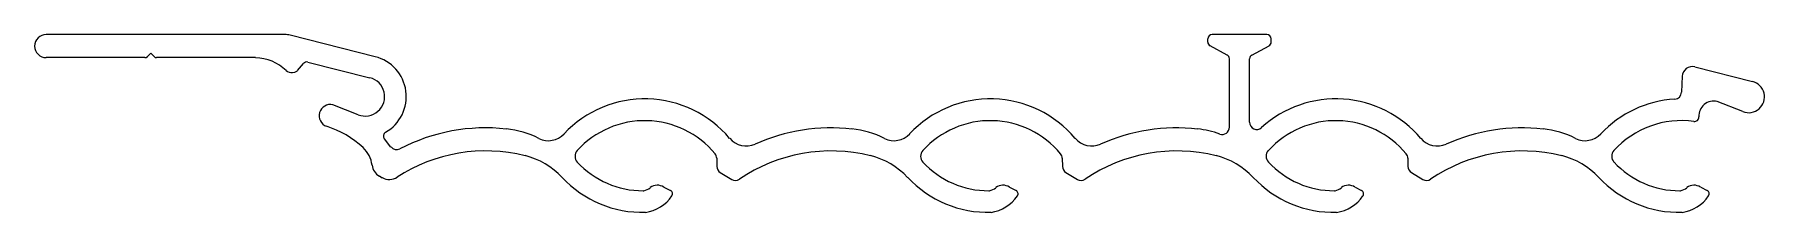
# Model space of a CAD drawing. Extents: x 2178 to 2298, y 1408 to 1420.
import ezdxf

# ---------------------------------------------------------------- set-up
doc = ezdxf.new("R2010")
doc.units = 0
doc.layers.get('0').update_dxf_attribs({"linetype": 'CONTINUOUS'})

msp = doc.modelspace()

# ---------------------------------------------------------------- linework, layer by layer
for p, q in [((2195.32, 1420.26), (2178.75, 1420.26)), ((2201.61, 1418.72), (2195.69, 1420.21)), ((2263.53, 1420.26), (2259.73, 1420.26)), ((2186.02, 1418.96), (2185.79, 1418.73)), ((2186.02, 1418.96), (2186.24, 1418.73)), ((2259.43, 1419.74), (2259.43, 1419.96)), ((2260.78, 1418.84), (2259.59, 1419.47)), ((2262.49, 1418.84), (2263.68, 1419.47)), ((2263.83, 1419.74), (2263.83, 1419.96)), ((2185.61, 1418.66), (2178.75, 1418.66)), ((2193.29, 1418.66), (2186.42, 1418.66)), ((2195.86, 1417.63), (2196.02, 1417.66)), ((2196.2, 1417.76), (2196.63, 1418.26)), ((2196.93, 1418.35), (2201.24, 1417.27)), ((2260.93, 1413.83), (2260.93, 1418.58)), ((2262.33, 1414.18), (2262.33, 1418.58)), ((2293.25, 1418.02), (2297.25, 1417.01)), ((2292.38, 1417.37), (2292.33, 1416.26)), ((2200.42, 1414.7), (2198.66, 1415.39)), ((2296.58, 1414.92), (2294.81, 1415.61)), ((2202.7, 1412.46), (2202.24, 1413.03)), ((2225.32, 1411.68), (2225.33, 1411.1)), ((2249.32, 1411.68), (2249.33, 1411.1)), ((2273.32, 1411.68), (2273.33, 1411.1)), ((2201.89, 1410.45), (2202.09, 1410.33)), ((2225.57, 1410.69), (2226.37, 1410.21)), ((2249.57, 1410.69), (2250.37, 1410.21)), ((2273.57, 1410.69), (2274.37, 1410.21)), ((2221.66, 1409.67), (2222.11, 1409.44)), ((2245.66, 1409.67), (2246.11, 1409.44)), ((2269.66, 1409.67), (2270.11, 1409.44)), ((2293.66, 1409.67), (2294.11, 1409.44))]:
    msp.add_line(p, q)
for centre, radius, start, end in [((2178.75, 1419.46), 0.8, 90, 270), ((2195.32, 1418.76), 1.5, 75.8828, 90), ((2259.73, 1419.96), 0.3, 90, 180), ((2263.53, 1419.96), 0.3, 0, 90), ((2259.73, 1419.74), 0.3, 180, 241.9275), ((2260.63, 1418.58), 0.3, 0, 61.9275), ((2262.63, 1418.58), 0.3, 118.0725, 180), ((2263.53, 1419.74), 0.3, 298.0725, 0), ((2185.61, 1418.91), 0.25, 270, 315), ((2186.42, 1418.91), 0.25, 225, 270), ((2193.17, 1415.37), 3.29, 46.7321, 87.9785), ((2195.77, 1418.12), 0.5, 225.7091, 279.8552), ((2195.97, 1417.95), 0.3, 279.8552, 319.3024), ((2196.85, 1418.06), 0.3, 75.8828, 139.3024), ((2200.91, 1415.96), 2.85, 299.6477, 75.8828), ((2293.08, 1417.34), 0.7, 75.8828, 177.4094), ((2200.91, 1415.96), 1.35, 248.5856, 75.8828), ((2296.99, 1415.94), 1.1, 248.5856, 75.8828), ((2198.49, 1414.63), 0.78, 76.9119, 250.2481), ((2220.33, 1408.1), 7.7, 40.0947, 136.7536), ((2244.33, 1408.1), 7.7, 40.0947, 136.7536), ((2268.33, 1408.1), 7.7, 40.0947, 132.1342), ((2292.33, 1408.1), 7.7, 93.5399, 136.7536), ((2291.83, 1416.28), 0.5, 273.5399, 357.4094), ((2294.56, 1414.62), 1.03, 75.8292, 183.6523), ((2220.32, 1407.97), 6.32, 39.4013, 137.8438), ((2244.32, 1407.97), 6.32, 39.4013, 137.8438), ((2262.83, 1414.18), 0.5, 180, 312.1342), ((2268.32, 1407.97), 6.32, 39.4013, 137.8438), ((2292.32, 1407.97), 6.32, 82.0523, 137.8438), ((2293.23, 1414.53), 0.3, 262.0523, 3.6523), ((2196.15, 1407.39), 6.83, 47.4707, 72.3023), ((2202.47, 1413.22), 0.3, 119.6477, 218.8825), ((2209.27, 1400.93), 12.86, 83.5369, 117.5756), ((2209.94, 1406.86), 6.9, 63.932, 83.5369), ((2213.63, 1414.4), 1.5, 243.932, 316.7536), ((2227.37, 1414.03), 1.5, 220.0947, 294.2773), ((2233.27, 1400.93), 12.86, 83.5369, 114.2773), ((2233.94, 1406.86), 6.9, 63.932, 83.5369), ((2237.63, 1414.4), 1.5, 243.932, 316.7536), ((2251.37, 1414.03), 1.5, 220.0947, 294.2773), ((2257.27, 1400.93), 12.86, 83.5369, 114.2773), ((2257.94, 1406.86), 6.9, 70.3266, 83.5369), ((2260.43, 1413.83), 0.5, 250.3266, 0), ((2275.37, 1414.03), 1.5, 220.0947, 294.2773), ((2281.27, 1400.93), 12.86, 83.5369, 114.2773), ((2281.94, 1406.86), 6.9, 63.932, 83.5369), ((2285.63, 1414.4), 1.5, 243.932, 316.7536), ((2199.4, 1410.96), 2, 6.8395, 46.905), ((2203.09, 1412.78), 0.5, 218.8825, 297.5756), ((2209.27, 1400.93), 11.26, 75.9271, 123.0814), ((2210.72, 1406.72), 5.3, 43.2288, 75.9271), ((2216.08, 1411.82), 0.6, 138.9647, 222.7335), ((2224.82, 1411.67), 0.5, 1.322, 39.4013), ((2233.27, 1400.93), 11.26, 75.9271, 124.4104), ((2234.72, 1406.72), 5.3, 43.2288, 75.9271), ((2240.08, 1411.82), 0.6, 138.9647, 222.7335), ((2248.82, 1411.67), 0.5, 1.322, 39.4013), ((2257.27, 1400.93), 11.26, 75.9271, 124.4104), ((2258.72, 1406.72), 5.3, 43.2288, 75.9271), ((2264.08, 1411.82), 0.6, 138.9647, 222.7335), ((2272.82, 1411.67), 0.5, 1.322, 39.4013), ((2281.27, 1400.93), 11.26, 75.9271, 124.4104), ((2282.72, 1406.72), 5.3, 43.2288, 75.9271), ((2288.08, 1411.82), 0.6, 138.9647, 222.7335), ((2202.38, 1411.32), 1, 186.8395, 240.8546), ((2220.18, 1415.61), 6.18, 222.7335, 270.3263), ((2225.83, 1411.12), 0.5, 181.322, 238.9946), ((2244.18, 1415.61), 6.18, 222.7335, 270.3263), ((2249.83, 1411.12), 0.5, 181.322, 238.9946), ((2268.18, 1415.61), 6.18, 222.7335, 270.3263), ((2273.83, 1411.12), 0.5, 181.322, 238.9946), ((2292.18, 1415.61), 6.18, 222.7335, 270.3263), ((2202.58, 1411.21), 1, 240.8546, 303.0814), ((2220.18, 1415.61), 7.68, 223.2288, 271.4668), ((2220.21, 1409.68), 0.25, 270.3263, 282.89), ((2220.01, 1410.54), 1.14, 282.89, 307.801), ((2221.2, 1409.01), 0.8, 55.6484, 127.801), ((2222, 1409.22), 0.25, 326.2758, 63.3055), ((2226.62, 1410.64), 0.5, 238.9946, 304.4104), ((2244.18, 1415.61), 7.68, 223.2288, 271.4668), ((2244.21, 1409.68), 0.25, 270.3263, 282.89), ((2244.01, 1410.54), 1.14, 282.89, 307.801), ((2245.2, 1409.01), 0.8, 55.6484, 127.801), ((2246, 1409.22), 0.25, 326.2758, 63.3055), ((2250.62, 1410.64), 0.5, 238.9946, 304.4104), ((2268.18, 1415.61), 7.68, 223.2288, 271.4668), ((2268.21, 1409.68), 0.25, 270.3263, 282.89), ((2268.01, 1410.54), 1.14, 282.89, 307.801), ((2269.2, 1409.01), 0.8, 55.6484, 127.801), ((2270, 1409.22), 0.25, 326.2758, 63.3055), ((2274.62, 1410.64), 0.5, 238.9946, 304.4104), ((2292.18, 1415.61), 7.68, 223.2288, 271.4668), ((2292.21, 1409.68), 0.25, 270.3263, 282.89), ((2292.01, 1410.54), 1.14, 282.89, 307.801), ((2293.2, 1409.01), 0.8, 55.6484, 127.801), ((2294, 1409.22), 0.25, 326.2758, 63.3055), ((2220.01, 1410.54), 2.64, 277.8676, 326.2758), ((2244.01, 1410.54), 2.64, 277.8676, 326.2758), ((2268.01, 1410.54), 2.64, 277.8676, 326.2758), ((2292.01, 1410.54), 2.64, 277.8676, 326.2758)]:
    msp.add_arc(centre, radius, start, end)

doc.saveas('drawing.dxf')
